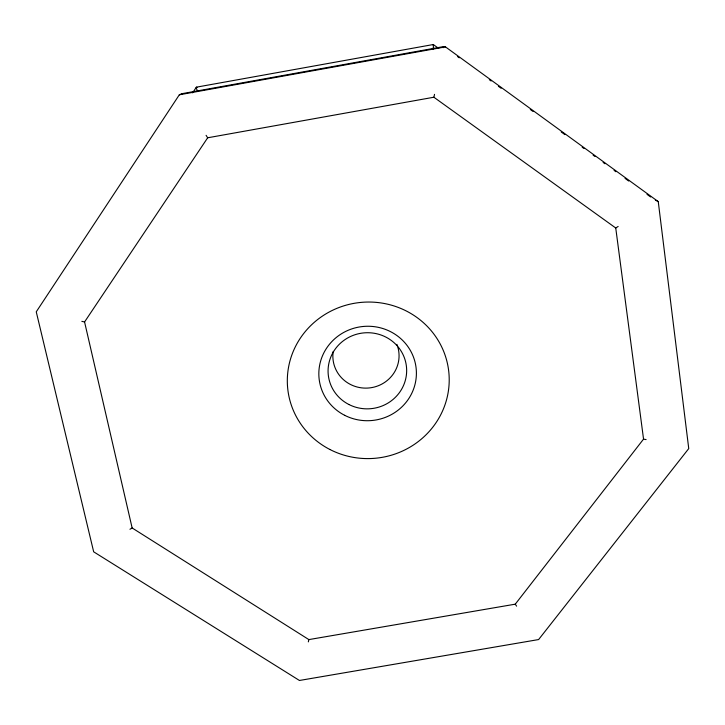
<?xml version="1.0" encoding="UTF-8"?>
<svg xmlns="http://www.w3.org/2000/svg" width="725" height="725" viewBox="0 0 725 725"><rect width="100%" height="100%" fill="white"/><g stroke="black" fill="none" stroke-linecap="round" stroke-linejoin="round"><path stroke-width="1.09" d="M179.329 94.794L36.25 311.822L93.67 551.816L299.443 680.476L538.612 639.559L688.75 448.576L658.255 201.623L445.476 46.889L443.763 46.554L181.712 93.724L179.329 94.794L445.476 46.889M192.614 92.845L196.357 87.181L433.296 44.524L438.752 48.493M84.571 321.954L207.676 137.786L433.876 97.232L615.743 227.994L643.546 439.105L515.267 604.17L308.868 639.595L132.14 527.963L84.571 321.954A21.533 5.075 10 0 1 81.834 321.338M655.346 200.037L658.255 201.623M457.43 56.487L459.251 57.819M489.302 79.668L491.124 80.992M498.41 86.293L501.138 88.278M530.283 109.466L533.02 111.451M561.241 131.977L564.884 134.623M582.184 147.202L584.006 148.525M593.113 155.15L594.935 156.473M603.127 162.427L604.949 163.75M614.075 170.384L615.906 171.716M625.05 178.368L628.702 181.023M646.999 194.327L650.66 196.983M646.111 439.595A20.907 4.776 15.7 0 1 643.546 439.105M516.599 606.145A20.327 2.166 59.4 0 1 515.267 604.17M308.868 639.595A20.264 1.441 -78.9 0 1 308.324 641.888M132.14 527.963A20.753 4.395 -35.9 0 1 129.947 529.268M181.712 93.724A11.981 1.396 56.5 0 1 182.192 93.915M207.676 137.786A22.149 2.592 56.7 0 1 206.081 135.321M197.427 90.815A16.05 1.695 56.7 0 1 197.064 87.462M443.111 47.714A12.026 0.943 -77.1 0 1 443.31 47.234M443.637 46.654A12.026 0.943 -77.1 0 1 443.763 46.554M434.52 94.35A22.212 1.749 -77.2 0 1 433.876 97.232M432.879 45.004A16.104 1.142 -77.2 0 1 433.024 49.336M618.144 226.454A21.687 4.821 -30.6 0 1 615.743 227.994M397.898 347.338A33.114 32.145 -5.4 0 1 367.91 388.056A33.114 32.145 -5.4 0 1 333.219 351.398M396.892 344.357A33.114 32.145 -5.4 0 1 397.599 346.342M329.766 449.418A80.973 78.255 -5.4 0 0 449.183 377.625A80.973 78.255 -5.4 0 0 325.842 313.916A80.973 78.255 -5.4 0 0 329.766 449.418M348.933 404.514A39.304 38.053 -5.4 0 0 406.634 369.206A39.304 38.053 -5.4 0 0 346.523 338.638A39.304 38.053 -5.4 0 0 348.933 404.514M344.665 415.307A48.802 47.225 -5.4 0 0 416.377 371.599A48.802 47.225 -5.4 0 0 341.81 333.554A48.802 47.225 -5.4 0 0 344.665 415.307"/></g></svg>
